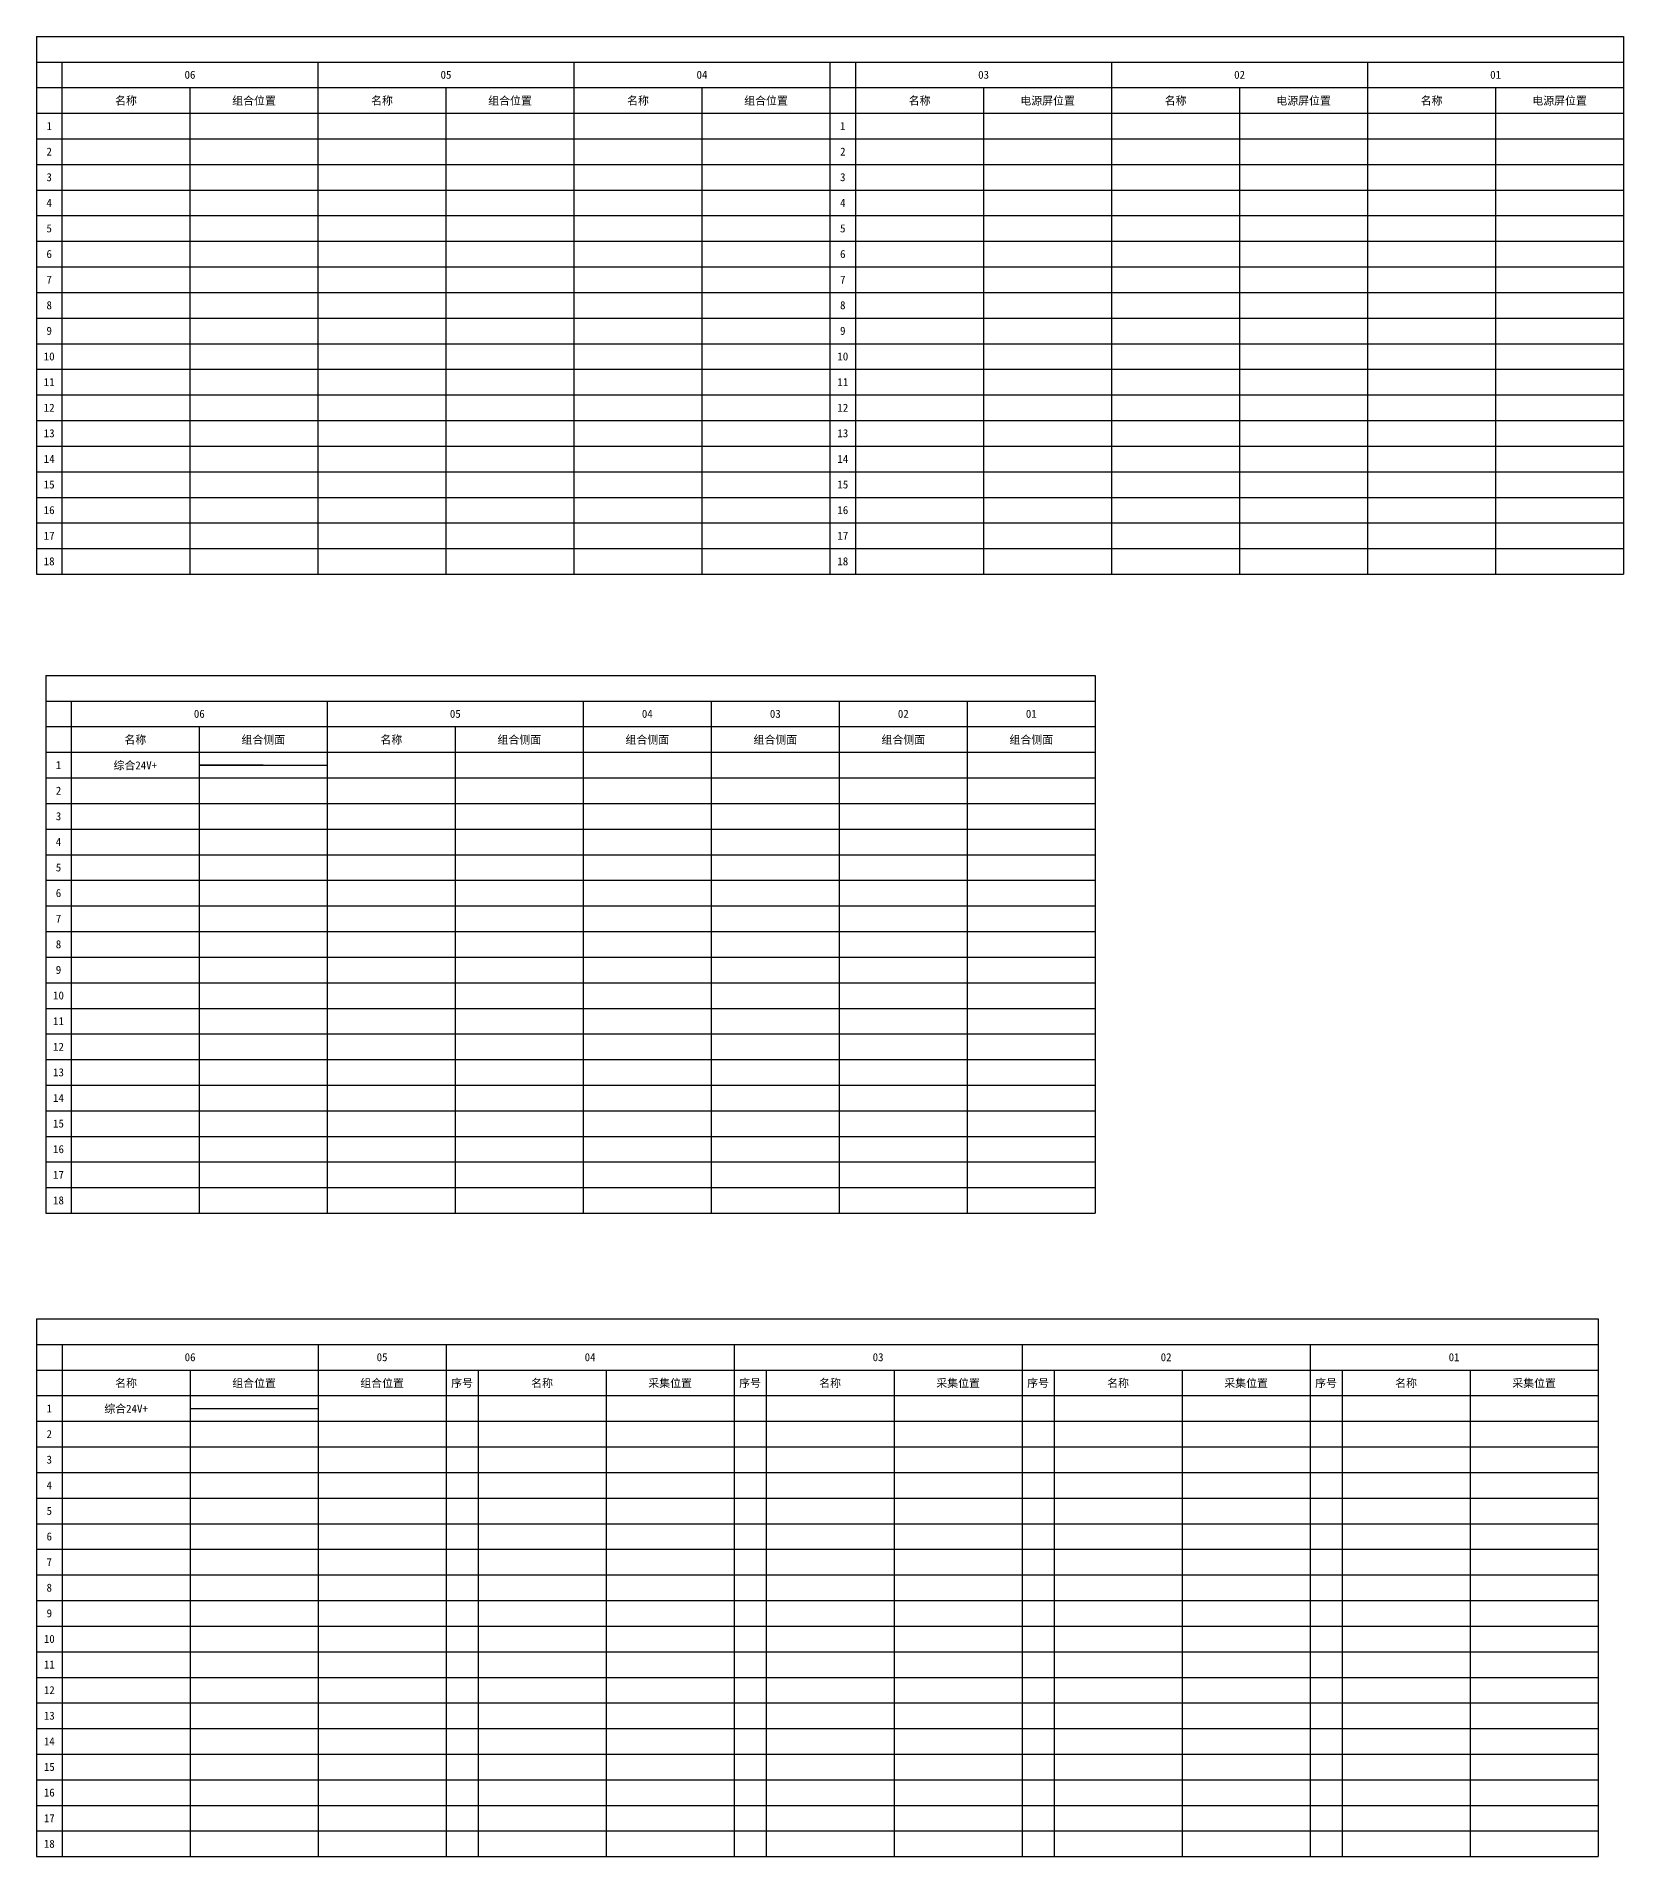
# Model space of a CAD drawing. Header units: millimetres. Extents: x 499 to 1648, y -443 to 1982.
# Drawn here: x 500 to 996, y 799 to 1367 of the extents above; entities that cross this region are included whole.
import ezdxf
from ezdxf.enums import TextEntityAlignment as Align

# ---------------------------------------------------------------- set-up
doc = ezdxf.new("R2010")
doc.units = ezdxf.units.MM
doc.styles.get("Standard").update_dxf_attribs({"font": ''})
doc.styles.get('Standard').set_extended_font_data('SimSun')

# ---------------------------------------------------------------- blocks, each defined once
blk = doc.blocks.new('F层—空表格')
at = {"color": 0}
for p, q in [((0, 168), (496, 168)), ((0, 168), (0, 0)), ((496, 168), (496, 0)), ((0, 160), (496, 160)), ((8, 160), (8, 0)), ((88, 160), (88, 0)), ((168, 160), (168, 0)), ((248, 160), (248, 0)), ((256, 160), (256, 0)), ((336, 160), (336, 0)), ((416, 160), (416, 0)), ((0, 152), (496, 152)), ((48, 152), (48, 0)), ((128, 152), (128, 0)), ((208, 152), (208, 0)), ((296, 152), (296, 0)), ((376, 152), (376, 0)), ((456, 152), (456, 0)), ((0, 144), (496, 144)), ((0, 136), (496, 136)), ((0, 128), (496, 128)), ((0, 120), (496, 120)), ((0, 112), (496, 112)), ((0, 104), (496, 104)), ((0, 96), (496, 96)), ((0, 88), (496, 88)), ((0, 80), (496, 80)), ((0, 72), (496, 72)), ((0, 64), (496, 64)), ((0, 56), (496, 56)), ((0, 48), (496, 48)), ((0, 40), (496, 40)), ((0, 32), (496, 32)), ((0, 24), (496, 24)), ((0, 16), (496, 16)), ((0, 8), (496, 8)), ((0, 0), (496, 0))]:
    blk.add_line(p, q, dxfattribs=at)
for s, p in [('06', (48, 156)), ('05', (128, 156)), ('04', (208, 156)), ('03', (296, 156)), ('02', (376, 156)), ('01', (456, 156)), ('名称', (28, 148)), ('组合位置', (68, 148)), ('名称', (108, 148)), ('组合位置', (148, 148)), ('名称', (188, 148)), ('组合位置', (228, 148)), ('名称', (276, 148)), ('电源屏位置', (316, 148)), ('名称', (356, 148)), ('电源屏位置', (396, 148)), ('名称', (436, 148)), ('电源屏位置', (476, 148)), ('1', (4, 140)), ('1', (252, 140)), ('2', (4, 132)), ('2', (252, 132)), ('3', (4, 124)), ('3', (252, 124)), ('4', (4, 116)), ('4', (252, 116)), ('5', (4, 108)), ('5', (252, 108)), ('6', (4, 100)), ('6', (252, 100)), ('7', (4, 92)), ('7', (252, 92)), ('8', (4, 84)), ('8', (252, 84)), ('9', (4, 76)), ('9', (252, 76)), ('10', (4, 68)), ('10', (252, 68)), ('11', (4, 60)), ('11', (252, 60)), ('12', (4, 52)), ('12', (252, 52)), ('13', (4, 44)), ('13', (252, 44)), ('14', (4, 36)), ('14', (252, 36)), ('15', (4, 28)), ('15', (252, 28)), ('16', (4, 20)), ('16', (252, 20)), ('17', (4, 12)), ('17', (252, 12)), ('18', (4, 4)), ('18', (252, 4))]:
    blk.add_text(s, height=2.5, dxfattribs=at).set_placement(p, align=Align.MIDDLE)
blk = doc.blocks.new('E层—空表格')
at = {"color": 0}
for p, q in [((0, 168), (328, 168)), ((0, 168), (0, 0)), ((328, 168), (328, 0)), ((0, 160), (328, 160)), ((8, 160), (8, 0)), ((88, 160), (88, 0)), ((168, 160), (168, 0)), ((208, 160), (208, 0)), ((248, 160), (248, 0)), ((288, 160), (288, 0)), ((0, 152), (328, 152)), ((48, 152), (48, 0)), ((128, 152), (128, 0)), ((0, 144), (328, 144)), ((68, 140), (48, 140)), ((48, 140), (88, 140)), ((0, 136), (328, 136)), ((0, 128), (328, 128)), ((0, 120), (328, 120)), ((0, 112), (328, 112)), ((0, 104), (328, 104)), ((0, 96), (328, 96)), ((0, 88), (328, 88)), ((0, 80), (328, 80)), ((0, 72), (328, 72)), ((0, 64), (328, 64)), ((0, 56), (328, 56)), ((0, 48), (328, 48)), ((0, 40), (328, 40)), ((0, 32), (328, 32)), ((0, 24), (328, 24)), ((0, 16), (328, 16)), ((0, 8), (328, 8)), ((0, 0), (328, 0))]:
    blk.add_line(p, q, dxfattribs=at)
for s, p in [('06', (48, 156)), ('05', (128, 156)), ('04', (188, 156)), ('03', (228, 156)), ('02', (268, 156)), ('01', (308, 156)), ('名称', (28, 148)), ('组合侧面', (68, 148)), ('名称', (108, 148)), ('组合侧面', (148, 148)), ('组合侧面', (188, 148)), ('组合侧面', (228, 148)), ('组合侧面', (268, 148)), ('组合侧面', (308, 148)), ('1', (4, 140)), ('综合24V+', (28, 140)), ('2', (4, 132)), ('3', (4, 124)), ('4', (4, 116)), ('5', (4, 108)), ('6', (4, 100)), ('7', (4, 92)), ('8', (4, 84)), ('9', (4, 76)), ('10', (4, 68)), ('11', (4, 60)), ('12', (4, 52)), ('13', (4, 44)), ('14', (4, 36)), ('15', (4, 28)), ('16', (4, 20)), ('17', (4, 12)), ('18', (4, 4))]:
    blk.add_text(s, height=2.5, dxfattribs=at).set_placement(p, align=Align.MIDDLE)
blk = doc.blocks.new('ABCD层—空表格')
at = {"color": 0}
for p, q in [((0, 168), (488, 168)), ((0, 168), (0, 0)), ((488, 168), (488, 0)), ((0, 160), (488, 160)), ((8, 160), (8, 0)), ((88, 160), (88, 0)), ((128, 160), (128, 0)), ((218, 160), (218, 0)), ((308, 160), (308, 0)), ((398, 160), (398, 0)), ((0, 152), (488, 152)), ((48, 152), (48, 0)), ((138, 152), (138, 0)), ((178, 152), (178, 0)), ((228, 152), (228, 0)), ((268, 152), (268, 0)), ((318, 152), (318, 0)), ((358, 152), (358, 0)), ((408, 152), (408, 0)), ((448, 152), (448, 0)), ((0, 144), (488, 144)), ((48, 140), (88, 140)), ((0, 136), (488, 136)), ((0, 128), (488, 128)), ((0, 120), (488, 120)), ((0, 112), (488, 112)), ((0, 104), (488, 104)), ((0, 96), (488, 96)), ((0, 88), (488, 88)), ((0, 80), (488, 80)), ((0, 72), (488, 72)), ((0, 64), (488, 64)), ((0, 56), (488, 56)), ((0, 48), (488, 48)), ((0, 40), (488, 40)), ((0, 32), (488, 32)), ((0, 24), (488, 24)), ((0, 16), (488, 16)), ((0, 8), (488, 8)), ((0, 0), (488, 0))]:
    blk.add_line(p, q, dxfattribs=at)
for s, p in [('06', (48, 156)), ('05', (108, 156)), ('04', (173, 156)), ('03', (263, 156)), ('02', (353, 156)), ('01', (443, 156)), ('名称', (28, 148)), ('组合位置', (68, 148)), ('组合位置', (108, 148)), ('序号', (133, 148)), ('名称', (158, 148)), ('采集位置', (198, 148)), ('序号', (223, 148)), ('名称', (248, 148)), ('采集位置', (288, 148)), ('序号', (313, 148)), ('名称', (338, 148)), ('采集位置', (378, 148)), ('序号', (403, 148)), ('名称', (428, 148)), ('采集位置', (468, 148)), ('1', (4, 140)), ('综合24V+', (28, 140)), ('2', (4, 132)), ('3', (4, 124)), ('4', (4, 116)), ('5', (4, 108)), ('6', (4, 100)), ('7', (4, 92)), ('8', (4, 84)), ('9', (4, 76)), ('10', (4, 68)), ('11', (4, 60)), ('12', (4, 52)), ('13', (4, 44)), ('14', (4, 36)), ('15', (4, 28)), ('16', (4, 20)), ('17', (4, 12)), ('18', (4, 4))]:
    blk.add_text(s, height=2.5, dxfattribs=at).set_placement(p, align=Align.MIDDLE)

msp = doc.modelspace()

# ---------------------------------------------------------------- block references
for name, p in [('F层—空表格', (500, 1199.48)), ('E层—空表格', (502.91, 999.84)), ('ABCD层—空表格', (500.03, 798.84))]:
    msp.add_blockref(name, p)

doc.saveas('drawing.dxf')
